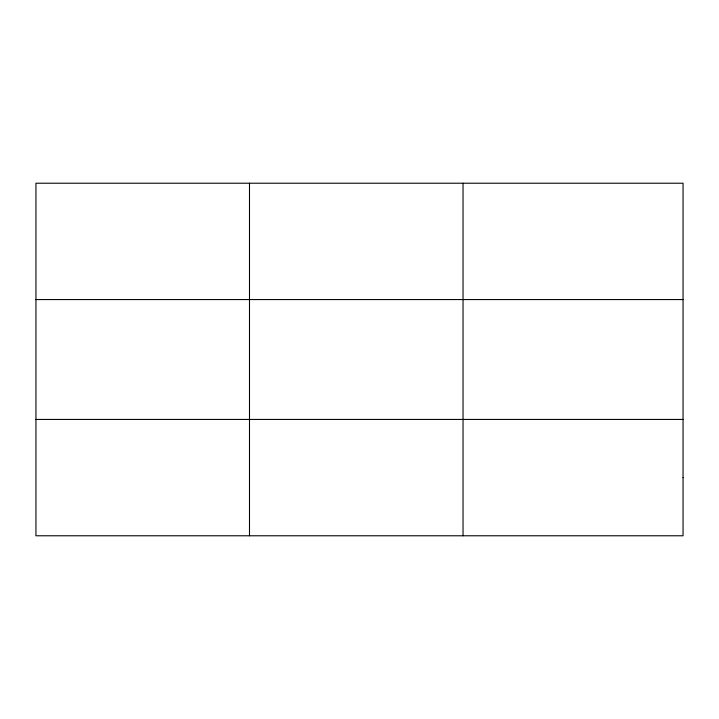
<?xml version="1.0" encoding="UTF-8"?>
<svg xmlns="http://www.w3.org/2000/svg" width="719" height="719" viewBox="0 0 719 719"><rect width="100%" height="100%" fill="white"/><g stroke="black" fill="none" stroke-linecap="round" stroke-linejoin="round"><path stroke-width="1.08" d="M249.493 535.781L249.493 183.219M463.036 535.781L463.036 183.219M35.95 299.562L683.05 299.562M35.95 419.438L683.05 419.438M683.05 477.614L683.05 535.781L35.95 535.781L35.95 183.219L683.05 183.219L683.05 477.614"/></g></svg>
